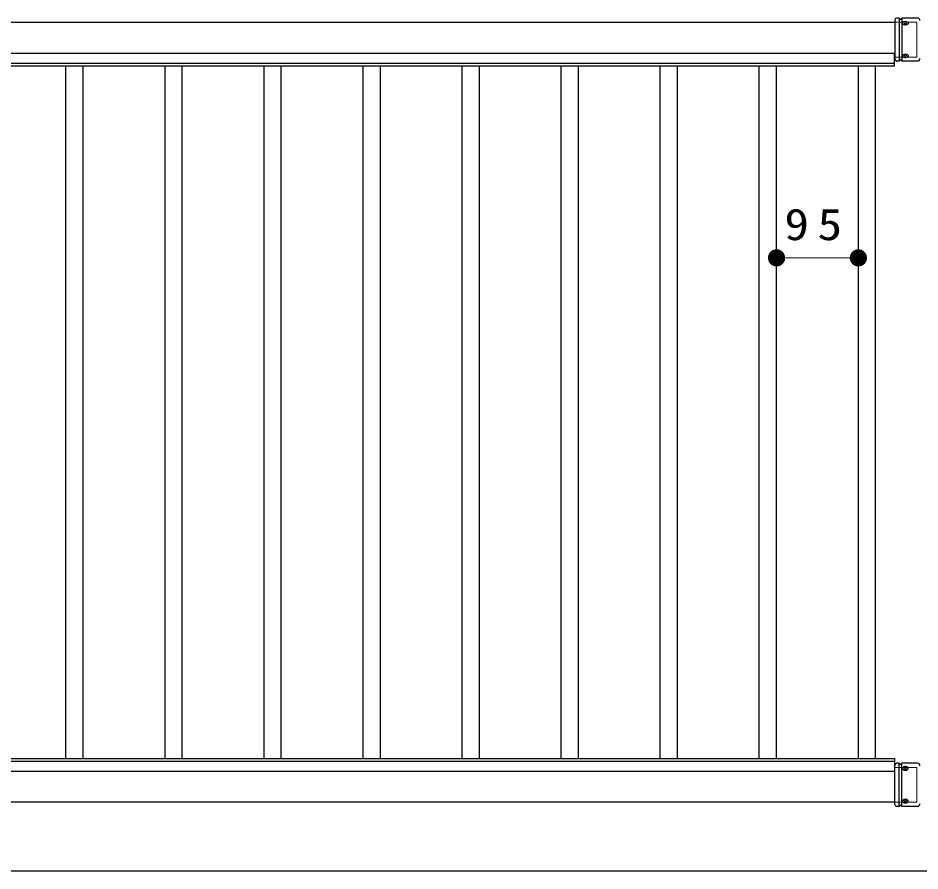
# Model space of a CAD drawing. Units: millimetres on the paper, scale 1:20. Extents: x -365 to 0, y 0 to 257.
# Drawn here: x -90.6 to -38.3, y 166.7 to 216.2 of the extents above; entities that cross this region are included whole.
import ezdxf

# ---------------------------------------------------------------- set-up
doc = ezdxf.new("R2010")
doc.units = ezdxf.units.MM
doc.linetypes.add('USER1', pattern=[4.5, 2.5, -2])
doc.layers.add('LY_1', color=4, linetype='Continuous', lineweight=25)
doc.styles.add('ＭＳ ゴシック', font='')
doc.styles.get('ＭＳ ゴシック').set_extended_font_data('MS Gothic')

# ---------------------------------------------------------------- blocks, each defined once
blk = doc.blocks.new('filled_dot')
at = {"color": 0, "linetype": 'Continuous', "lineweight": -2, "const_width": 1.25}
blk.add_lwpolyline([(-0.625, 0, 1), (0.625, 0, 1)], format="xyb", close=True, dxfattribs=at)

msp = doc.modelspace()

# ---------------------------------------------------------------- linework, layer by layer
at = {"layer": 'LY_1', "color": 21}
for p, q in [((-39.705, 215.958), (-129.205, 215.958)), ((-39.73, 213.958), (-39.705, 213.958)), ((-39.73, 172.708), (-39.705, 172.708)), ((-39.705, 170.708), (-129.205, 170.708))]:
    msp.add_line(p, q, dxfattribs=at)
at = {"layer": 'LY_1', "color": 94}
for p, q in [((-39.705, 216.108), (-39.705, 213.808)), ((-39.455, 216.208), (-39.605, 216.208)), ((-39.455, 216.208), (-39.455, 213.708)), ((-38.405, 216.208), (-39.305, 216.208)), ((-39.305, 216.208), (-39.305, 213.708)), ((-39.455, 213.708), (-39.605, 213.708)), ((-38.405, 213.708), (-39.305, 213.708)), ((-39.705, 170.558), (-39.705, 172.858)), ((-39.455, 172.958), (-39.605, 172.958)), ((-39.455, 170.458), (-39.455, 172.958)), ((-38.405, 172.958), (-39.305, 172.958)), ((-39.305, 170.458), (-39.305, 172.958)), ((-39.455, 170.458), (-39.605, 170.458)), ((-38.405, 170.458), (-39.305, 170.458))]:
    msp.add_line(p, q, dxfattribs=at)
at = {"layer": 'LY_1', "color": 94, "linetype": 'USER1', "lineweight": 13}
for p, q in [((-39.705, 215.971), (-38.43, 215.971)), ((-38.43, 215.971), (-38.43, 213.946)), ((-39.705, 213.946), (-38.43, 213.946)), ((-39.705, 172.721), (-38.43, 172.721)), ((-38.43, 170.696), (-38.43, 172.721)), ((-39.705, 170.696), (-38.43, 170.696))]:
    msp.add_line(p, q, dxfattribs=at)
at = {"layer": 'LY_1', "color": 190}
for p, q in [((-129.18, 214.173), (-39.73, 214.173)), ((-39.73, 213.433), (-39.73, 214.173)), ((-129.18, 213.583), (-39.73, 213.583)), ((-129.18, 213.433), (-39.73, 213.433)), ((-129.18, 173.233), (-39.73, 173.233)), ((-129.18, 173.083), (-39.73, 173.083)), ((-39.73, 173.233), (-39.73, 172.493)), ((-129.18, 172.493), (-39.73, 172.493))]:
    msp.add_line(p, q, dxfattribs=at)
at = {"layer": 'LY_1', "color": 40}
for p, q in [((-87.83, 173.233), (-87.83, 213.433)), ((-86.83, 173.233), (-86.83, 213.433)), ((-82.08, 173.233), (-82.08, 213.433)), ((-81.08, 173.233), (-81.08, 213.433)), ((-76.33, 173.233), (-76.33, 213.433)), ((-75.33, 173.233), (-75.33, 213.433)), ((-70.58, 173.233), (-70.58, 213.433)), ((-69.58, 173.233), (-69.58, 213.433)), ((-64.83, 173.233), (-64.83, 213.433)), ((-63.83, 173.233), (-63.83, 213.433)), ((-59.08, 173.233), (-59.08, 213.433)), ((-58.08, 173.233), (-58.08, 213.433)), ((-53.33, 173.233), (-53.33, 213.433)), ((-52.33, 173.233), (-52.33, 213.433)), ((-47.58, 173.233), (-47.58, 213.433)), ((-46.58, 173.233), (-46.58, 213.433)), ((-41.83, 173.233), (-41.83, 213.433)), ((-40.83, 173.233), (-40.83, 213.433))]:
    msp.add_line(p, q, dxfattribs=at)
at = {"layer": 'LY_1', "color": 7, "lineweight": 13}
msp.add_line((-41.83, 202.288), (-46.58, 202.288), dxfattribs=at)
at = {"layer": 'LY_1', "color": 7}
msp.add_line((-137.455, 166.708), (-30.05, 166.708), dxfattribs=at)
at = {"layer": 'LY_1', "color": 94}
for points in [[(-39.268, 215.908), (-39.267, 215.917), (-39.265, 215.926), (-39.262, 215.935), (-39.258, 215.944), (-39.252, 215.952), (-39.246, 215.96), (-39.238, 215.968), (-39.23, 215.975), (-39.22, 215.982), (-39.21, 215.988), (-39.198, 215.993), (-39.186, 215.998), (-39.174, 216.002), (-39.161, 216.006), (-39.147, 216.009), (-39.133, 216.011), (-39.119, 216.012), (-39.105, 216.012), (-39.091, 216.012), (-39.077, 216.011), (-39.063, 216.009), (-39.05, 216.006), (-39.036, 216.002), (-39.024, 215.998), (-39.012, 215.993), (-39.001, 215.988), (-38.99, 215.982), (-38.981, 215.975), (-38.972, 215.968), (-38.964, 215.96), (-38.958, 215.952), (-38.952, 215.944), (-38.948, 215.935), (-38.945, 215.926), (-38.943, 215.917), (-38.943, 215.908), (-38.943, 215.899), (-38.945, 215.89), (-38.948, 215.881), (-38.952, 215.872), (-38.958, 215.864), (-38.964, 215.856), (-38.972, 215.848), (-38.981, 215.841), (-38.99, 215.834), (-39.001, 215.828), (-39.012, 215.822), (-39.024, 215.817), (-39.036, 215.813), (-39.05, 215.81), (-39.063, 215.807), (-39.077, 215.805), (-39.091, 215.804), (-39.105, 215.803), (-39.119, 215.804), (-39.133, 215.805), (-39.147, 215.807), (-39.161, 215.81), (-39.174, 215.813), (-39.186, 215.817), (-39.198, 215.822), (-39.21, 215.828), (-39.22, 215.834), (-39.23, 215.841), (-39.238, 215.848), (-39.246, 215.856), (-39.252, 215.864), (-39.258, 215.872), (-39.262, 215.881), (-39.265, 215.89), (-39.267, 215.899)], [(-39.268, 214.009), (-39.267, 214.018), (-39.265, 214.027), (-39.262, 214.036), (-39.258, 214.045), (-39.252, 214.053), (-39.246, 214.061), (-39.238, 214.069), (-39.23, 214.076), (-39.22, 214.083), (-39.21, 214.089), (-39.198, 214.094), (-39.186, 214.099), (-39.174, 214.104), (-39.161, 214.107), (-39.147, 214.11), (-39.133, 214.112), (-39.119, 214.113), (-39.105, 214.113), (-39.091, 214.113), (-39.077, 214.112), (-39.063, 214.11), (-39.05, 214.107), (-39.036, 214.104), (-39.024, 214.099), (-39.012, 214.094), (-39.001, 214.089), (-38.99, 214.083), (-38.981, 214.076), (-38.972, 214.069), (-38.964, 214.061), (-38.958, 214.053), (-38.952, 214.045), (-38.948, 214.036), (-38.945, 214.027), (-38.943, 214.018), (-38.943, 214.009), (-38.943, 214), (-38.945, 213.991), (-38.948, 213.982), (-38.952, 213.973), (-38.958, 213.965), (-38.964, 213.957), (-38.972, 213.949), (-38.981, 213.942), (-38.99, 213.935), (-39.001, 213.929), (-39.012, 213.923), (-39.024, 213.918), (-39.036, 213.914), (-39.05, 213.911), (-39.063, 213.908), (-39.077, 213.906), (-39.091, 213.905), (-39.105, 213.904), (-39.119, 213.905), (-39.133, 213.906), (-39.147, 213.908), (-39.161, 213.911), (-39.174, 213.914), (-39.186, 213.918), (-39.198, 213.923), (-39.21, 213.929), (-39.22, 213.935), (-39.23, 213.942), (-39.238, 213.949), (-39.246, 213.957), (-39.252, 213.965), (-39.258, 213.973), (-39.262, 213.982), (-39.265, 213.991), (-39.267, 214)], [(-39.268, 172.658), (-39.267, 172.649), (-39.265, 172.64), (-39.262, 172.631), (-39.258, 172.622), (-39.252, 172.614), (-39.246, 172.606), (-39.238, 172.598), (-39.23, 172.591), (-39.22, 172.584), (-39.21, 172.578), (-39.198, 172.572), (-39.186, 172.567), (-39.174, 172.563), (-39.161, 172.56), (-39.147, 172.557), (-39.133, 172.555), (-39.119, 172.554), (-39.105, 172.553), (-39.091, 172.554), (-39.077, 172.555), (-39.063, 172.557), (-39.05, 172.56), (-39.036, 172.563), (-39.024, 172.567), (-39.012, 172.572), (-39.001, 172.578), (-38.99, 172.584), (-38.981, 172.591), (-38.972, 172.598), (-38.964, 172.606), (-38.958, 172.614), (-38.952, 172.622), (-38.948, 172.631), (-38.945, 172.64), (-38.943, 172.649), (-38.943, 172.658), (-38.943, 172.667), (-38.945, 172.676), (-38.948, 172.685), (-38.952, 172.694), (-38.958, 172.702), (-38.964, 172.71), (-38.972, 172.718), (-38.981, 172.725), (-38.99, 172.732), (-39.001, 172.738), (-39.012, 172.743), (-39.024, 172.748), (-39.036, 172.752), (-39.05, 172.756), (-39.063, 172.759), (-39.077, 172.761), (-39.091, 172.762), (-39.105, 172.762), (-39.119, 172.762), (-39.133, 172.761), (-39.147, 172.759), (-39.161, 172.756), (-39.174, 172.752), (-39.186, 172.748), (-39.198, 172.743), (-39.21, 172.738), (-39.22, 172.732), (-39.23, 172.725), (-39.238, 172.718), (-39.246, 172.71), (-39.252, 172.702), (-39.258, 172.694), (-39.262, 172.685), (-39.265, 172.676), (-39.267, 172.667)], [(-39.268, 170.759), (-39.267, 170.75), (-39.265, 170.741), (-39.262, 170.732), (-39.258, 170.723), (-39.252, 170.715), (-39.246, 170.707), (-39.238, 170.699), (-39.23, 170.692), (-39.22, 170.685), (-39.21, 170.679), (-39.198, 170.673), (-39.186, 170.668), (-39.174, 170.664), (-39.161, 170.661), (-39.147, 170.658), (-39.133, 170.656), (-39.119, 170.655), (-39.105, 170.654), (-39.091, 170.655), (-39.077, 170.656), (-39.063, 170.658), (-39.05, 170.661), (-39.036, 170.664), (-39.024, 170.668), (-39.012, 170.673), (-39.001, 170.679), (-38.99, 170.685), (-38.981, 170.692), (-38.972, 170.699), (-38.964, 170.707), (-38.958, 170.715), (-38.952, 170.723), (-38.948, 170.732), (-38.945, 170.741), (-38.943, 170.75), (-38.943, 170.759), (-38.943, 170.768), (-38.945, 170.777), (-38.948, 170.786), (-38.952, 170.795), (-38.958, 170.803), (-38.964, 170.811), (-38.972, 170.819), (-38.981, 170.826), (-38.99, 170.833), (-39.001, 170.839), (-39.012, 170.844), (-39.024, 170.849), (-39.036, 170.854), (-39.05, 170.857), (-39.063, 170.86), (-39.077, 170.862), (-39.091, 170.863), (-39.105, 170.863), (-39.119, 170.863), (-39.133, 170.862), (-39.147, 170.86), (-39.161, 170.857), (-39.174, 170.854), (-39.186, 170.849), (-39.198, 170.844), (-39.21, 170.839), (-39.22, 170.833), (-39.23, 170.826), (-39.238, 170.819), (-39.246, 170.811), (-39.252, 170.803), (-39.258, 170.795), (-39.262, 170.786), (-39.265, 170.777), (-39.267, 170.768)]]:
    msp.add_lwpolyline(points, close=True, dxfattribs=at)
for points in [[(-39.205, 215.825), (-39.205, 215.834), (-39.204, 215.842), (-39.2, 215.851), (-39.195, 215.859), (-39.189, 215.866), (-39.181, 215.873), (-39.171, 215.879), (-39.161, 215.885), (-39.149, 215.889), (-39.137, 215.892), (-39.123, 215.894), (-39.11, 215.895), (-39.097, 215.895), (-39.083, 215.894), (-39.071, 215.892), (-39.058, 215.888), (-39.047, 215.883), (-39.037, 215.878), (-39.027, 215.872), (-39.02, 215.865), (-39.013, 215.857), (-39.009, 215.849), (-39.006, 215.84), (-39.005, 215.832), (-39.005, 215.829), (-39.006, 215.825)], [(-39.205, 214.091), (-39.205, 214.083), (-39.203, 214.074), (-39.2, 214.065), (-39.195, 214.057), (-39.188, 214.049), (-39.179, 214.042), (-39.169, 214.036), (-39.158, 214.031), (-39.145, 214.027), (-39.132, 214.024), (-39.119, 214.022), (-39.105, 214.021), (-39.091, 214.022), (-39.078, 214.024), (-39.065, 214.027), (-39.052, 214.031), (-39.041, 214.036), (-39.031, 214.042), (-39.023, 214.049), (-39.016, 214.057), (-39.01, 214.065), (-39.007, 214.074), (-39.005, 214.083), (-39.006, 214.091)], [(-39.205, 172.575), (-39.205, 172.584), (-39.203, 172.593), (-39.2, 172.602), (-39.195, 172.61), (-39.188, 172.618), (-39.179, 172.624), (-39.169, 172.631), (-39.158, 172.636), (-39.145, 172.64), (-39.132, 172.643), (-39.119, 172.645), (-39.105, 172.645), (-39.091, 172.645), (-39.078, 172.643), (-39.065, 172.64), (-39.052, 172.636), (-39.041, 172.631), (-39.031, 172.624), (-39.023, 172.618), (-39.016, 172.61), (-39.01, 172.602), (-39.007, 172.593), (-39.005, 172.584), (-39.006, 172.575)], [(-39.205, 170.841), (-39.205, 170.833), (-39.204, 170.824), (-39.2, 170.816), (-39.195, 170.808), (-39.189, 170.8), (-39.181, 170.793), (-39.171, 170.787), (-39.161, 170.782), (-39.149, 170.778), (-39.137, 170.775), (-39.123, 170.772), (-39.11, 170.771), (-39.097, 170.771), (-39.083, 170.773), (-39.071, 170.775), (-39.058, 170.779), (-39.047, 170.783), (-39.037, 170.789), (-39.027, 170.795), (-39.02, 170.802), (-39.013, 170.81), (-39.009, 170.818), (-39.006, 170.826), (-39.005, 170.835), (-39.005, 170.838), (-39.006, 170.841)]]:
    msp.add_lwpolyline(points, dxfattribs=at)
for centre, radius, start, end in [((-39.605, 216.108), 0.1, 90, 180), ((-39.38, 216.208), 0.075, 180, 0), ((-38.405, 216.058), 0.15, 1.5, 90), ((-39.605, 213.808), 0.1, 180, 270), ((-39.38, 213.708), 0.075, 0, 180), ((-38.405, 213.858), 0.15, 270, 358.5), ((-39.605, 172.858), 0.1, 90, 180), ((-39.38, 172.958), 0.075, 180, 0), ((-38.405, 172.808), 0.15, 1.5, 90), ((-39.605, 170.558), 0.1, 180, 270), ((-39.38, 170.458), 0.075, 0, 180), ((-38.405, 170.608), 0.15, 270, 358.5)]:
    msp.add_arc(centre, radius, start, end, dxfattribs=at)
at = {"layer": 'LY_1', "color": 94, "lineweight": 13}
for centre, start, end in [((-39.605, 216.108), 90, 180), ((-39.605, 213.808), 180, 270), ((-39.605, 172.858), 90, 180), ((-39.605, 170.558), 180, 270)]:
    msp.add_arc(centre, 0.1, start, end, dxfattribs=at)

# ---------------------------------------------------------------- block references
at = {"layer": 'LY_1', "color": 7, "lineweight": 13, "xscale": 0.4, "yscale": 0.4}
msp.add_blockref('filled_dot', (-46.58, 202.288), dxfattribs=at)
at = {"layer": 'LY_1', "color": 7, "lineweight": 13, "xscale": 0.4, "yscale": 0.4, "rotation": 180}
msp.add_blockref('filled_dot', (-41.83, 202.288), dxfattribs=at)

# ---------------------------------------------------------------- texts
at = {"layer": 'LY_1', "color": 7, "insert": (-44.205, 203.288), "char_height": 1.833, "attachment_point": 8, "style": 'ＭＳ ゴシック'}
msp.add_mtext('\\T1.34;\\W1.15;95', dxfattribs=at)

doc.saveas('drawing.dxf')
